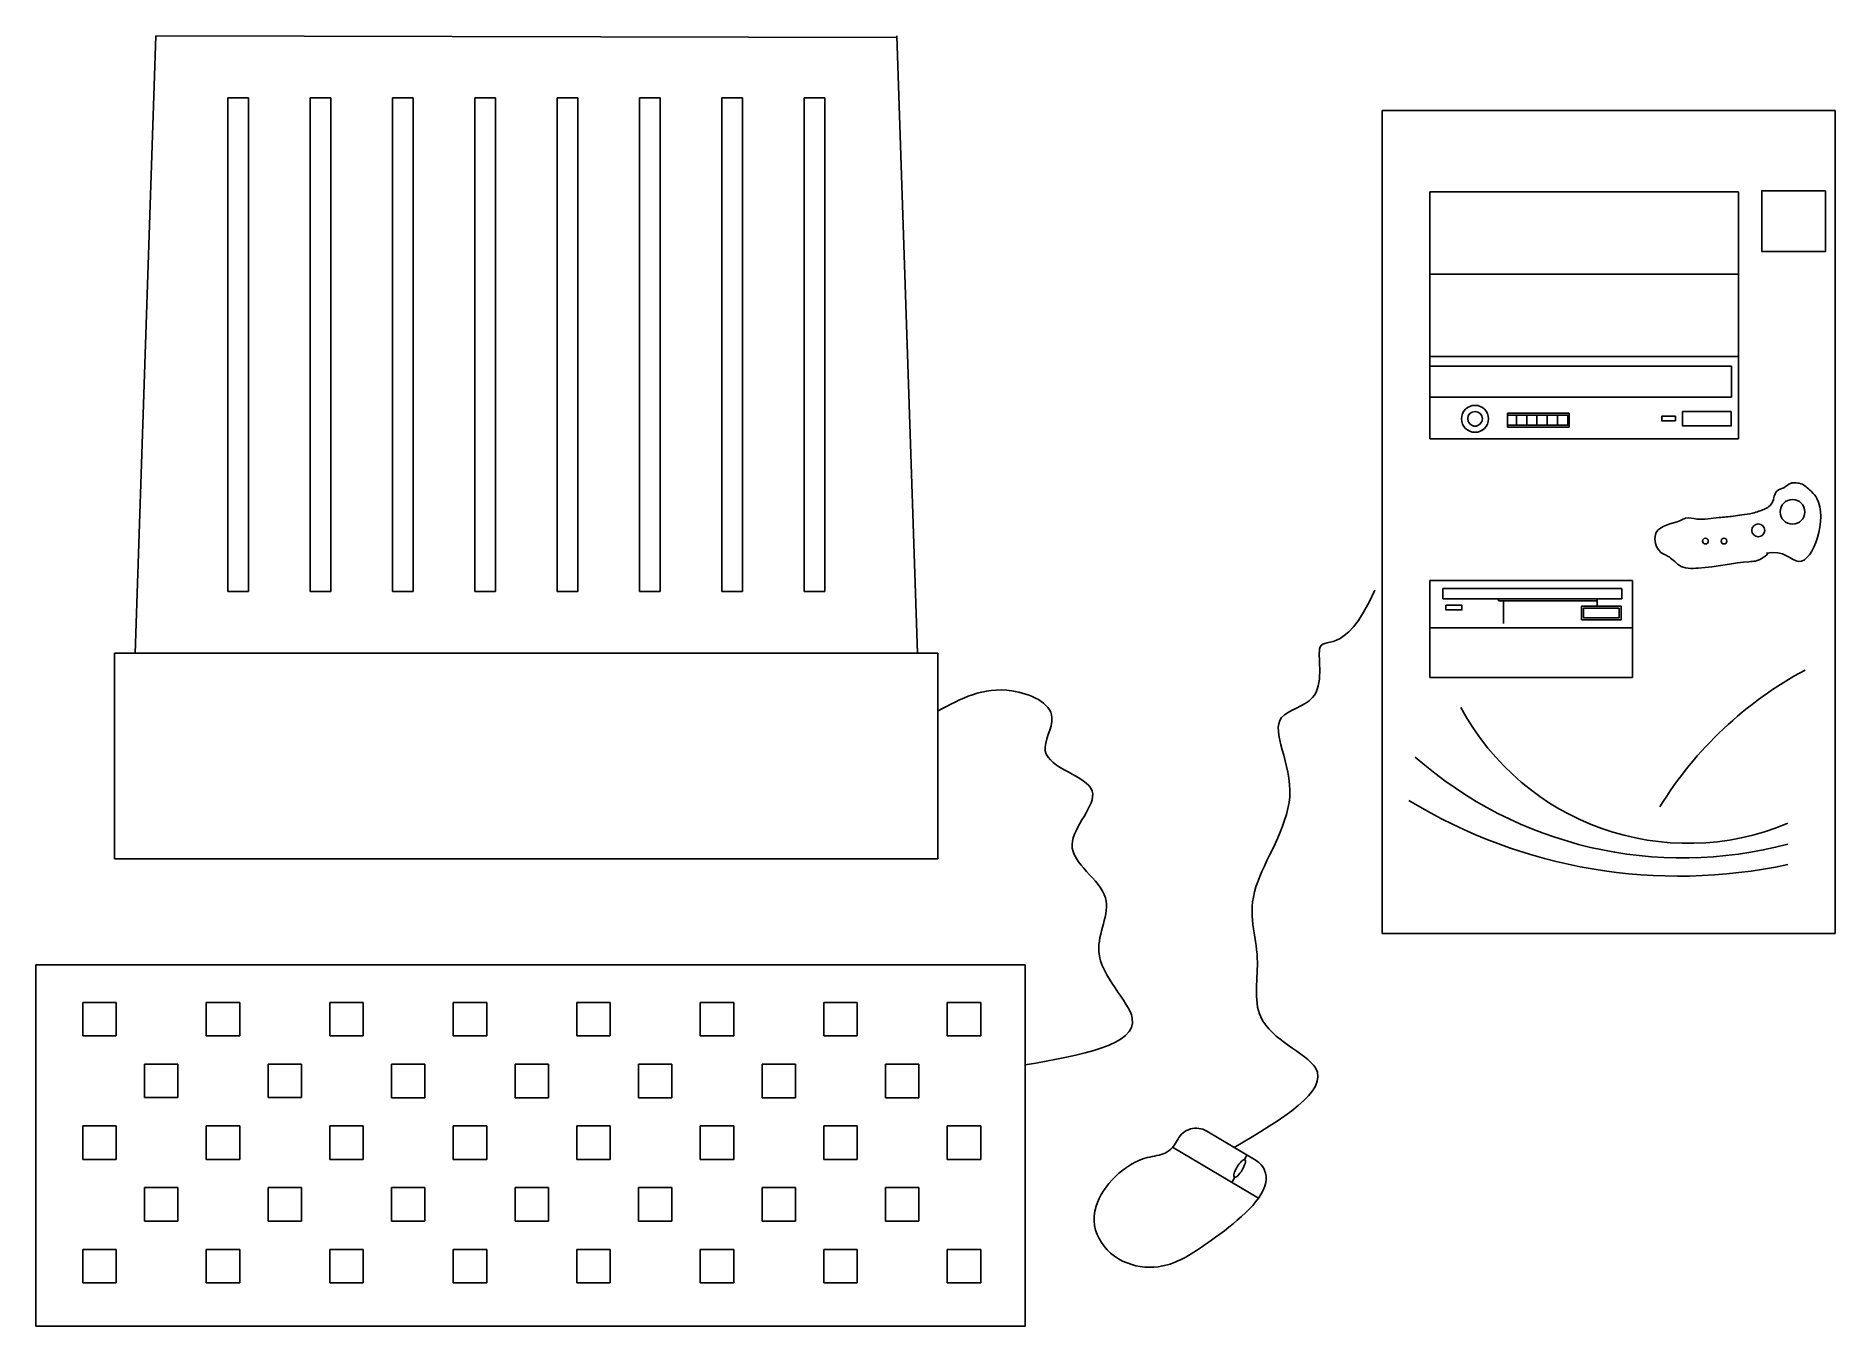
# Model space of a CAD drawing. Header units: millimetres. Extents: x -204.7 to -117.3, y 795.1 to 857.8.
import ezdxf

# ---------------------------------------------------------------- set-up
doc = ezdxf.new("R2010")
doc.units = ezdxf.units.MM

msp = doc.modelspace()

# ---------------------------------------------------------------- linework, layer by layer
for p, q in [((-199.909, 827.787), (-198.908, 857.787)), ((-162.906, 857.719), (-198.908, 857.787)), ((-161.909, 827.786), (-162.908, 857.786)), ((-194.409, 854.787), (-195.409, 854.787)), ((-195.409, 854.787), (-195.409, 830.787)), ((-194.409, 830.787), (-194.409, 854.787)), ((-190.409, 854.787), (-191.409, 854.787)), ((-191.409, 854.787), (-191.409, 830.787)), ((-190.409, 830.787), (-190.409, 854.787)), ((-186.409, 854.787), (-187.409, 854.787)), ((-187.409, 854.787), (-187.409, 830.787)), ((-186.409, 830.787), (-186.409, 854.787)), ((-182.409, 854.786), (-183.409, 854.786)), ((-183.409, 854.786), (-183.409, 830.786)), ((-182.409, 830.786), (-182.409, 854.786)), ((-178.409, 854.786), (-179.409, 854.786)), ((-179.409, 854.786), (-179.409, 830.786)), ((-178.409, 830.786), (-178.409, 854.786)), ((-174.409, 854.786), (-175.409, 854.786)), ((-175.409, 854.786), (-175.409, 830.786)), ((-174.409, 830.786), (-174.409, 854.786)), ((-170.409, 854.786), (-171.409, 854.786)), ((-171.409, 854.786), (-171.409, 830.786)), ((-170.409, 830.786), (-170.409, 854.786)), ((-166.409, 854.786), (-167.409, 854.786)), ((-167.409, 854.786), (-167.409, 830.786)), ((-166.409, 830.786), (-166.409, 854.786)), ((-139.332, 854.16), (-117.332, 854.16)), ((-139.332, 844.84), (-139.332, 854.16)), ((-117.332, 854.16), (-117.332, 814.16)), ((-137.015, 846.206), (-137.015, 850.206)), ((-137.015, 846.206), (-137.015, 850.206)), ((-137.015, 850.206), (-122.015, 850.206)), ((-137.015, 850.206), (-122.015, 850.206)), ((-122.015, 850.206), (-122.015, 846.206)), ((-122.015, 850.206), (-122.015, 846.206)), ((-122.015, 846.206), (-137.015, 846.206)), ((-122.015, 846.206), (-137.015, 846.206)), ((-137.015, 846.206), (-137.015, 844.84)), ((-137.015, 846.206), (-137.015, 844.738)), ((-137.015, 846.206), (-137.015, 838.206)), ((-122.015, 842.206), (-122.015, 846.206)), ((-122.015, 842.206), (-122.015, 846.206)), ((-139.332, 814.16), (-139.332, 844.84)), ((-137.015, 842.206), (-122.015, 842.206)), ((-137.015, 841.739), (-122.36, 841.739)), ((-128.19, 842.206), (-122.015, 842.206)), ((-128.19, 841.739), (-122.36, 841.739)), ((-122.36, 841.739), (-122.36, 840.239)), ((-122.36, 841.739), (-122.36, 840.239)), ((-122.015, 838.206), (-122.015, 842.206)), ((-122.015, 838.206), (-122.015, 842.206)), ((-128.19, 840.239), (-137.015, 840.239)), ((-122.36, 840.239), (-128.19, 840.239)), ((-133.247, 839.457), (-133.247, 838.773)), ((-130.239, 839.457), (-133.247, 839.457)), ((-130.239, 839.357), (-133.247, 839.357)), ((-132.81, 839.357), (-132.81, 838.873)), ((-132.31, 839.357), (-132.31, 838.873)), ((-131.81, 839.357), (-131.81, 838.873)), ((-131.31, 839.357), (-131.31, 838.873)), ((-130.81, 839.357), (-130.81, 838.873)), ((-130.31, 839.357), (-130.31, 838.873)), ((-130.31, 839.357), (-130.31, 838.873)), ((-130.31, 839.357), (-130.31, 838.873)), ((-130.239, 838.773), (-130.239, 839.457)), ((-137.015, 838.84), (-137.015, 838.206)), ((-137.015, 838.206), (-122.015, 838.206)), ((-137.015, 838.206), (-122.015, 838.206)), ((-133.247, 838.873), (-130.239, 838.873)), ((-133.247, 838.773), (-130.239, 838.773)), ((-133.247, 838.773), (-130.239, 838.773)), ((-137.015, 831.319), (-137.015, 826.602)), ((-137.015, 831.319), (-127.171, 831.319)), ((-127.171, 831.319), (-127.171, 829.919)), ((-195.409, 830.787), (-194.409, 830.787)), ((-191.409, 830.787), (-190.409, 830.787)), ((-187.409, 830.787), (-186.409, 830.787)), ((-183.409, 830.786), (-182.409, 830.786)), ((-179.409, 830.786), (-178.409, 830.786)), ((-175.409, 830.786), (-174.409, 830.786)), ((-171.409, 830.786), (-170.409, 830.786)), ((-167.409, 830.786), (-166.409, 830.786)), ((-136.385, 830.929), (-136.385, 830.429)), ((-136.385, 830.929), (-127.68, 830.929)), ((-127.68, 830.429), (-136.385, 830.429)), ((-133.685, 830.429), (-133.685, 830.329)), ((-133.685, 830.329), (-128.892, 830.329)), ((-133.437, 830.329), (-133.437, 829.23)), ((-128.892, 830.329), (-128.892, 830.429)), ((-128.892, 830.329), (-128.892, 830.078)), ((-127.68, 830.929), (-127.68, 830.429)), ((-127.171, 829.919), (-127.171, 828.519)), ((-127.171, 829.019), (-137.015, 829.019)), ((-160.909, 827.786), (-200.909, 827.787)), ((-200.909, 827.787), (-200.909, 817.787)), ((-160.909, 817.786), (-160.909, 827.786)), ((-127.171, 828.519), (-127.171, 827.619)), ((-127.171, 827.619), (-127.171, 826.602)), ((-127.171, 826.602), (-137.015, 826.602)), ((-200.909, 817.787), (-160.909, 817.786)), ((-117.332, 814.16), (-139.332, 814.16)), ((-204.729, 795.087), (-204.729, 812.647)), ((-204.729, 812.647), (-156.672, 812.645)), ((-156.672, 812.645), (-156.672, 795.086)), ((-202.456, 809.186), (-202.456, 810.812)), ((-202.456, 810.812), (-200.832, 810.812)), ((-200.832, 810.812), (-200.832, 809.186)), ((-196.456, 809.186), (-196.456, 810.812)), ((-196.456, 810.812), (-194.832, 810.812)), ((-194.832, 810.812), (-194.832, 809.186)), ((-190.456, 809.186), (-190.456, 810.811)), ((-190.456, 810.811), (-188.832, 810.811)), ((-188.832, 810.811), (-188.832, 809.186)), ((-184.456, 809.185), (-184.456, 810.811)), ((-184.456, 810.811), (-182.832, 810.811)), ((-182.832, 810.811), (-182.832, 809.185)), ((-178.456, 809.185), (-178.456, 810.811)), ((-178.456, 810.811), (-176.832, 810.811)), ((-176.832, 810.811), (-176.832, 809.185)), ((-172.456, 809.185), (-172.456, 810.811)), ((-172.456, 810.811), (-170.832, 810.811)), ((-170.832, 810.811), (-170.832, 809.185)), ((-166.456, 809.185), (-166.456, 810.811)), ((-166.456, 810.811), (-164.832, 810.811)), ((-164.832, 810.811), (-164.832, 809.185)), ((-160.456, 809.185), (-160.456, 810.811)), ((-160.456, 810.811), (-158.832, 810.811)), ((-158.832, 810.811), (-158.832, 809.185)), ((-200.832, 809.186), (-202.456, 809.186)), ((-194.832, 809.186), (-196.456, 809.186)), ((-188.832, 809.186), (-190.456, 809.186)), ((-182.832, 809.185), (-184.456, 809.185)), ((-176.832, 809.185), (-178.456, 809.185)), ((-170.832, 809.185), (-172.456, 809.185)), ((-164.832, 809.185), (-166.456, 809.185)), ((-158.832, 809.185), (-160.456, 809.185)), ((-199.456, 806.186), (-199.456, 807.812)), ((-199.456, 807.812), (-197.832, 807.812)), ((-197.832, 807.812), (-197.832, 806.186)), ((-193.456, 806.186), (-193.456, 807.812)), ((-193.456, 807.812), (-191.832, 807.811)), ((-191.832, 807.811), (-191.832, 806.186)), ((-187.456, 806.185), (-187.456, 807.811)), ((-187.456, 807.811), (-185.832, 807.811)), ((-185.832, 807.811), (-185.832, 806.185)), ((-181.456, 806.185), (-181.456, 807.811)), ((-181.456, 807.811), (-179.832, 807.811)), ((-179.832, 807.811), (-179.832, 806.185)), ((-175.456, 806.185), (-175.456, 807.811)), ((-175.456, 807.811), (-173.832, 807.811)), ((-173.832, 807.811), (-173.832, 806.185)), ((-169.456, 806.185), (-169.456, 807.811)), ((-169.456, 807.811), (-167.832, 807.811)), ((-167.832, 807.811), (-167.832, 806.185)), ((-163.456, 806.185), (-163.456, 807.811)), ((-163.456, 807.811), (-161.832, 807.811)), ((-161.832, 807.811), (-161.832, 806.185)), ((-197.832, 806.186), (-199.456, 806.186)), ((-191.832, 806.186), (-193.456, 806.186)), ((-185.832, 806.185), (-187.456, 806.185)), ((-179.832, 806.185), (-181.456, 806.185)), ((-173.832, 806.185), (-175.456, 806.185)), ((-167.832, 806.185), (-169.456, 806.185)), ((-161.832, 806.185), (-163.456, 806.185)), ((-202.456, 803.186), (-202.456, 804.812)), ((-202.456, 804.812), (-200.832, 804.812)), ((-200.832, 804.812), (-200.832, 803.186)), ((-196.456, 803.186), (-196.456, 804.812)), ((-196.456, 804.812), (-194.832, 804.812)), ((-194.832, 804.812), (-194.832, 803.186)), ((-190.456, 803.186), (-190.456, 804.811)), ((-190.456, 804.811), (-188.832, 804.811)), ((-188.832, 804.811), (-188.832, 803.186)), ((-184.456, 803.185), (-184.456, 804.811)), ((-184.456, 804.811), (-182.832, 804.811)), ((-182.832, 804.811), (-182.832, 803.185)), ((-178.456, 803.185), (-178.456, 804.811)), ((-178.456, 804.811), (-176.832, 804.811)), ((-176.832, 804.811), (-176.832, 803.185)), ((-172.456, 803.185), (-172.456, 804.811)), ((-172.456, 804.811), (-170.832, 804.811)), ((-170.832, 804.811), (-170.832, 803.185)), ((-166.456, 803.185), (-166.456, 804.811)), ((-166.456, 804.811), (-164.832, 804.811)), ((-164.832, 804.811), (-164.832, 803.185)), ((-160.456, 803.185), (-160.456, 804.811)), ((-160.456, 804.811), (-158.832, 804.811)), ((-158.832, 804.811), (-158.832, 803.185)), ((-200.832, 803.186), (-202.456, 803.186)), ((-194.832, 803.186), (-196.456, 803.186)), ((-188.832, 803.186), (-190.456, 803.186)), ((-182.832, 803.185), (-184.456, 803.185)), ((-176.832, 803.185), (-178.456, 803.185)), ((-170.832, 803.185), (-172.456, 803.185)), ((-164.832, 803.185), (-166.456, 803.185)), ((-158.832, 803.185), (-160.456, 803.185)), ((-199.456, 800.186), (-199.456, 801.812)), ((-199.456, 801.812), (-197.832, 801.812)), ((-197.832, 801.812), (-197.832, 800.186)), ((-193.456, 800.186), (-193.456, 801.812)), ((-193.456, 801.812), (-191.832, 801.811)), ((-191.832, 801.811), (-191.832, 800.186)), ((-187.456, 800.185), (-187.456, 801.811)), ((-187.456, 801.811), (-185.832, 801.811)), ((-185.832, 801.811), (-185.832, 800.185)), ((-181.456, 800.185), (-181.456, 801.811)), ((-181.456, 801.811), (-179.832, 801.811)), ((-179.832, 801.811), (-179.832, 800.185)), ((-175.456, 800.185), (-175.456, 801.811)), ((-175.456, 801.811), (-173.832, 801.811)), ((-173.832, 801.811), (-173.832, 800.185)), ((-169.456, 800.185), (-169.456, 801.811)), ((-169.456, 801.811), (-167.832, 801.811)), ((-167.832, 801.811), (-167.832, 800.185)), ((-163.456, 800.185), (-163.456, 801.811)), ((-163.456, 801.811), (-161.832, 801.811)), ((-161.832, 801.811), (-161.832, 800.185)), ((-197.832, 800.186), (-199.456, 800.186)), ((-191.832, 800.186), (-193.456, 800.186)), ((-185.832, 800.185), (-187.456, 800.185)), ((-179.832, 800.185), (-181.456, 800.185)), ((-173.832, 800.185), (-175.456, 800.185)), ((-167.832, 800.185), (-169.456, 800.185)), ((-161.832, 800.185), (-163.456, 800.185)), ((-202.456, 797.186), (-202.456, 798.812)), ((-202.456, 798.812), (-200.832, 798.812)), ((-200.832, 798.812), (-200.832, 797.186)), ((-196.456, 797.186), (-196.456, 798.812)), ((-196.456, 798.812), (-194.832, 798.812)), ((-194.832, 798.812), (-194.832, 797.186)), ((-190.456, 797.186), (-190.456, 798.811)), ((-190.456, 798.811), (-188.832, 798.811)), ((-188.832, 798.811), (-188.832, 797.186)), ((-184.456, 797.185), (-184.456, 798.811)), ((-184.456, 798.811), (-182.832, 798.811)), ((-182.832, 798.811), (-182.832, 797.185)), ((-178.456, 797.185), (-178.456, 798.811)), ((-178.456, 798.811), (-176.832, 798.811)), ((-176.832, 798.811), (-176.832, 797.185)), ((-172.456, 797.185), (-172.456, 798.811)), ((-172.456, 798.811), (-170.832, 798.811)), ((-170.832, 798.811), (-170.832, 797.185)), ((-166.456, 797.185), (-166.456, 798.811)), ((-166.456, 798.811), (-164.832, 798.811)), ((-164.832, 798.811), (-164.832, 797.185)), ((-160.456, 797.185), (-160.456, 798.811)), ((-160.456, 798.811), (-158.832, 798.811)), ((-158.832, 798.811), (-158.832, 797.185)), ((-200.832, 797.186), (-202.456, 797.186)), ((-194.832, 797.186), (-196.456, 797.186)), ((-188.832, 797.186), (-190.456, 797.186)), ((-182.832, 797.185), (-184.456, 797.185)), ((-176.832, 797.185), (-178.456, 797.185)), ((-170.832, 797.185), (-172.456, 797.185)), ((-164.832, 797.185), (-166.456, 797.185)), ((-158.832, 797.185), (-160.456, 797.185)), ((-156.672, 795.086), (-204.729, 795.087))]:
    msp.add_line(p, q)
at = {"linetype": 'Continuous'}
for p, q in [((-145.447, 803.126), (-147.856, 804.56)), ((-145.344, 801.298), (-149.513, 803.779)), ((-146.022, 803.172), (-145.888, 803.416)), ((-146.631, 802.063), (-146.493, 802.315))]:
    msp.add_line(p, q, dxfattribs=at)
for points in [[(-117.791, 850.261), (-120.889, 850.261), (-120.889, 847.315), (-117.791, 847.315)], [(-125.088, 839.307), (-125.75, 839.307), (-125.75, 839.087), (-125.088, 839.087)], [(-125.088, 839.307), (-125.75, 839.307), (-125.75, 839.087), (-125.088, 839.087)], [(-122.374, 839.528), (-124.74, 839.528), (-124.74, 838.835), (-122.374, 838.835)], [(-122.374, 839.528), (-124.74, 839.528), (-124.74, 838.835), (-122.374, 838.835)], [(-136.237, 830.115), (-135.459, 830.115), (-135.459, 829.893), (-136.237, 829.893)], [(-127.717, 830.078), (-129.643, 830.078), (-129.643, 829.413), (-127.717, 829.413)], [(-127.817, 829.978), (-129.543, 829.978), (-129.543, 829.513), (-127.817, 829.513)]]:
    msp.add_lwpolyline(points, close=True)
for centre, radius in [((-134.819, 839.179), 0.655), ((-134.819, 839.179), 0.355), ((-119.396, 834.656), 0.6), ((-121.061, 833.755), 0.312), ((-123.627, 833.236), 0.138), ((-122.725, 833.236), 0.138)]:
    msp.add_circle(centre, radius)
for centre, radius, start, end in [((-134.819, 839.179), 0.655, 211.18538, 328.81462), ((-134.819, 839.179), 0.355, 252.85932, 287.14068), ((-110.023, 810.591), 18.572, 118.15811, 148.38799), ((-124.469, 831.075), 12.528, 208.20421, 292.75419), ((-124.73, 837.511), 19.675, 228.65856, 285.04219), ((-124.919, 842.179), 25.226, 238.68897, 282.11744)]:
    msp.add_arc(centre, radius, start, end)
for centre, start, end in [((-148.368, 803.701), 59.24484, 152.74497), ((-145.958, 802.267), 348.04177, 59.24484)]:
    msp.add_arc(centre, 1, start, end, dxfattribs=at)
msp.add_ellipse((-146.256, 802.743), major_axis=(-0.252, -0.423), ratio=0.290892, dxfattribs=at)
for points, knots in [([(-120.659, 832.649), (-119.823, 832.849), (-118.723, 831.109), (-117.601, 834.621), (-118.494, 835.682), (-118.755, 835.885), (-118.911, 836.006), (-119.12, 836.059), (-119.465, 836.146), (-119.8, 835.799), (-120.142, 835.737), (-120.265, 835.509), (-120.309, 835.276), (-120.433, 834.921), (-120.781, 834.769), (-121.095, 834.669), (-121.396, 834.546), (-121.827, 834.536), (-122.363, 834.419), (-123.097, 834.389), (-123.857, 834.224), (-124.517, 834.416), (-125.141, 834.057), (-126.207, 833.997), (-126.069, 832.911), (-125.704, 832.615), (-125.424, 832.503), (-125.177, 832.303), (-124.787, 831.888), (-123.416, 831.91), (-121.967, 832.244), (-121.034, 832.246), (-120.536, 832.65), (-120.635, 832.651), (-120.656, 832.649)], [15.645795, 15.645795, 15.645795, 15.645795, 17.278162, 20.469611, 20.864572, 21.454669, 21.454669, 21.454669, 22.045119, 22.431073, 22.79853, 23.010679, 23.153437, 23.518979, 24.078265, 24.187898, 24.516777, 25.041458, 25.463253, 26.160157, 27.237249, 27.7931, 28.057098, 29.374727, 30.212125, 30.531607, 30.76412, 31.110666, 31.479012, 32.425362, 34.90678, 35.630681, 35.924665, 35.981811, 35.981811, 35.981811, 35.981811]), ([(-146.522, 803.766), (-144.181, 805.143), (-140.405, 807.41), (-145.944, 809.428), (-145.063, 813.258), (-146.309, 815.928), (-142.716, 821.027), (-145.364, 824.803), (-141.959, 825.37), (-142.905, 829.524), (-141.203, 827.447), (-139.689, 830.846)], [0.106517, 0.106517, 0.106517, 0.106517, 5.677684, 9.309097, 11.927052, 14.991602, 17.766422, 20.762595, 22.418388, 24.762248, 28.469487, 28.469487, 28.469487, 28.469487])]:
    msp.add_open_spline(points, degree=3, knots=knots)
msp.add_spline([(-156.672, 807.775), (-151.469, 810.048), (-153.095, 813.295), (-152.769, 815.892), (-154.395, 818.49), (-153.42, 821.088), (-155.696, 823.036), (-155.371, 824.66), (-157.322, 825.959), (-160.899, 824.984)], degree=3)
msp.add_open_spline([(-144.98, 802.06), (-145.185, 801.091), (-147.555, 799.24), (-149.657, 797.886), (-152.32, 797.926), (-154.326, 800.506), (-151.548, 803.282), (-149.778, 803.398), (-149.41, 803.862), (-149.257, 804.159)], degree=3, knots=[0.68858, 0.68858, 0.68858, 0.68858, 3.546922, 5.675534, 7.527059, 11.704866, 14.910659, 15.813525, 16.78401, 16.78401, 16.78401, 16.78401], dxfattribs=at)

doc.saveas('drawing.dxf')
